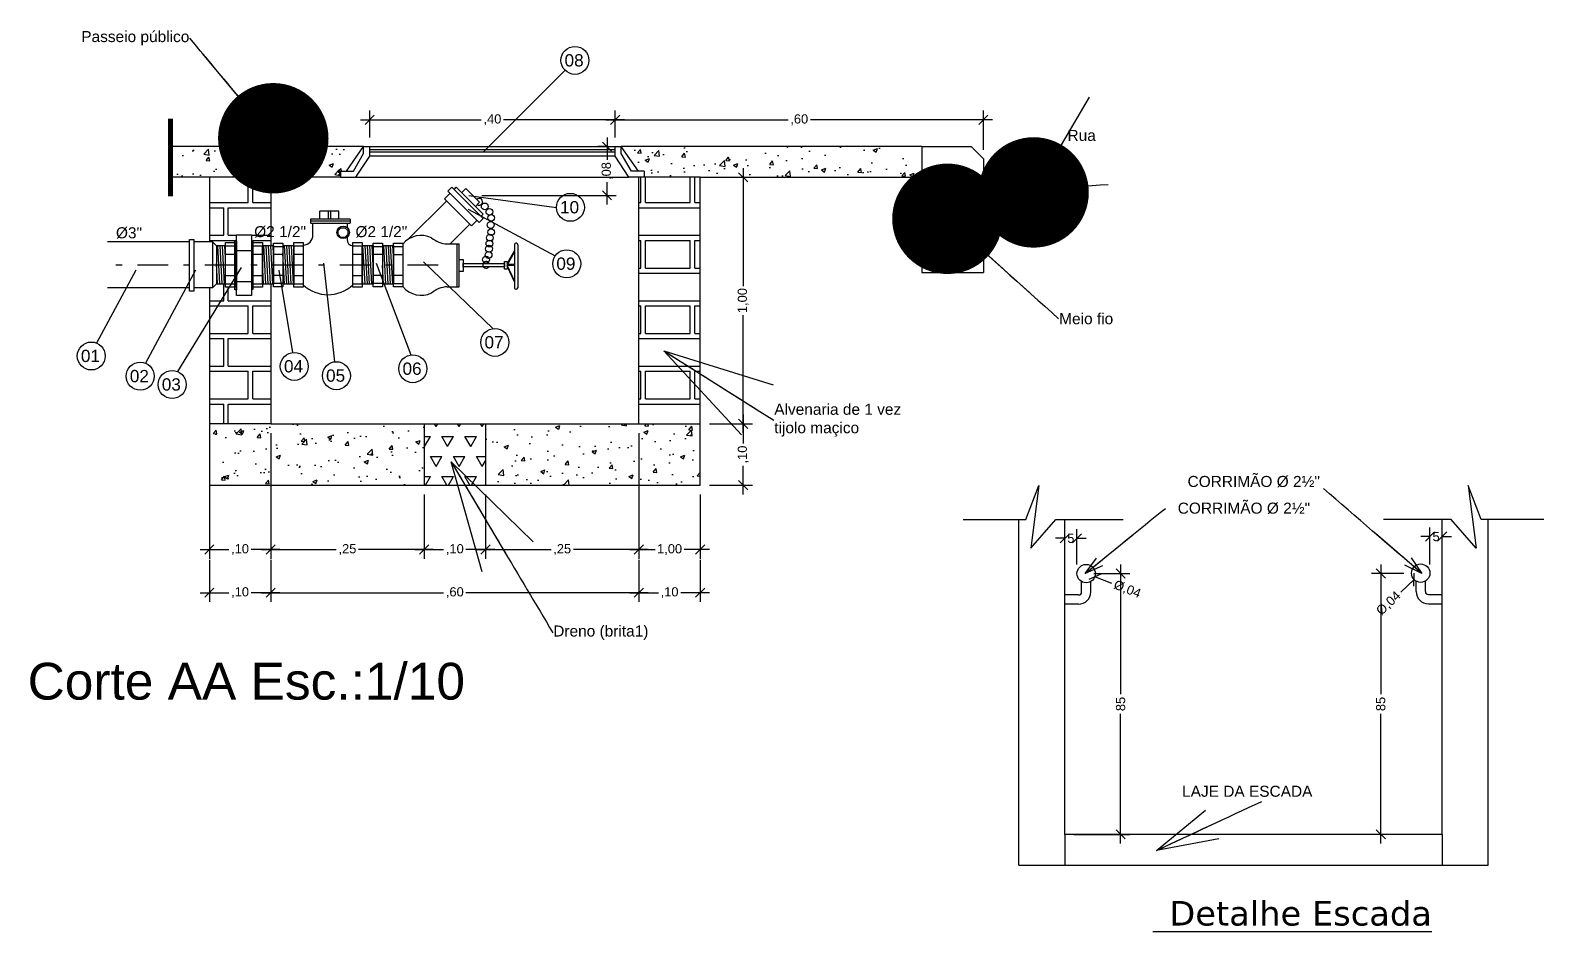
# Model space of a CAD drawing. Extents: x -120 to 1117, y 5 to 675.
# Drawn here: x 35.54 to 60.21, y 153.05 to 167.74 of the extents above; entities that cross this region are included whole.
import ezdxf
from ezdxf.enums import TextEntityAlignment as Align

# ---------------------------------------------------------------- set-up
doc = ezdxf.new("R2010")
doc.units = 0
doc.header["$MEASUREMENT"] = 0
doc.linetypes.add('DASHDOT', pattern=[1, 0.5, -0.25, 0, -0.25])
doc.layers.get('0').update_dxf_attribs({"linetype": 'CONTINUOUS'})
doc.layers.get('DEFPOINTS').update_dxf_attribs({"linetype": 'CONTINUOUS'})
for name, color, linetype in [('15', 7, 'CONTINUOUS'), ('30', 7, 'CONTINUOUS'), ('cota', 1, 'CONTINUOUS'), ('PAREDES', 2, 'CONTINUOUS'), ('texto', 7, 'CONTINUOUS'), ('TEXTOS', 7, 'CONTINUOUS')]:
    doc.layers.add(name, color=color, linetype=linetype)
doc.styles.add('ARIAL', font='arial.ttf')
doc.styles.get("Standard").update_dxf_attribs({"font": 'arial.ttf'})
doc.styles.add('VERDANA', font='verdana.ttf')
doc.dimstyles.new('COT', dxfattribs={"dimtxt": 0.15, "dimasz": 0.15, "dimexe": 0.15, "dimexo": 0.15, "dimgap": 0.05, "dimtad": 0, "dimzin": 4, "dimtxsty": 'ARIAL', "dimblk": 'OBLIQUE', "dimcen": 0, "dimdle": 0.15, "dimclrd": 256, "dimclre": 256, "dimclrt": 4, "dimazin": 0, "dimtfac": 1.5, "dimtix": 1, "dimtofl": 0, "dimtmove": 1, "dimatfit": 3, "dimldrblk": 'OPEN30', "dimfxl": 0, "dimtolj": 1, "dimtzin": 12, "dimarcsym": 0})
pattern_1 = [(50, (41.97123, 161.6053), (0.71726, -0.062752), [0.075, -0.825]), (355, (41.9712, 161.6053), (-0.13875, 0.75219), [0.06, -0.66]), (100.451, (42.031, 161.6001), (0.57851, 0.68944), [0.06374, -0.70114]), (46.184, (41.9712, 161.8053), (1.06724, -0.16552), [0.1125, -1.2375]), (96.636, (42.0602, 161.7915), (0.93466, 0.97412), [0.09561, -1.05171]), (351.184, (41.9712, 161.8053), (0.93466, 0.97412), [0.09, -0.99]), (21, (42.07123, 161.7553), (0.596907, -0.40262), [0.075, -0.825]), (326, (42.0712, 161.7553), (0.243315, 0.72515), [0.06, -0.66]), (71.451, (42.121, 161.72176), (0.84022, 0.32253), [0.06374, -0.70114]), (37.5, (41.97123, 161.6053), (0.01216, 0.332894), [0, -0.652, 0, -0.67, 0, -0.6625]), (7.5, (41.97123, 161.6053), (0.26307, 0.394412), [0, -0.382, 0, -0.637, 0, -0.2525]), (327.5, (41.74823, 161.6053), (0.5338224, -0.022555), [0, -0.25, 0, -0.78, 0, -1.035]), (317.5, (41.64823, 161.6053), (0.583186, 0.100105), [0, -0.325, 0, -0.518, 0, -0.735])]
pattern_2 = [(93, (41.97123, 162.265035), (-0.0374486, -0.0019626), [])]

# ---------------------------------------------------------------- blocks, each defined once
blk = doc.blocks.new('_Oblique')
at = {"color": 0, "linetype": 'ByBlock', "lineweight": -2}
blk.add_line((-0.5, -0.5), (0.5, 0.5), dxfattribs=at)
blk = doc.blocks.new('*D971')
at = {"layer": 'cota', "lineweight": -2, "transparency": 16777216}
blk.add_line((57.878, 158.582), (58.096, 158.789), dxfattribs=at)
at = {"layer": 'DEFPOINTS', "color": 0, "transparency": 16777216}
for p in [(58.313, 158.996), (58.096, 158.789)]:
    blk.add_point(p, dxfattribs=at)
at = {"layer": 'cota', "lineweight": -2, "transparency": 16777216, "xscale": 0.15, "yscale": 0.15, "zscale": 0.15, "rotation": 43.6388257195136}
blk.add_blockref('_Oblique', (58.096, 158.789), dxfattribs=at)
at = {"layer": 'cota', "color": 4, "transparency": 16777216, "insert": (57.685, 158.397), "char_height": 0.15, "attachment_point": 5, "rotation": 43.6388, "style": 'ARIAL'}
blk.add_mtext('\\A1;%%C,04', dxfattribs=at)
blk = doc.blocks.new('_Open30')
at = {"color": 0, "linetype": 'ByBlock', "lineweight": -2}
for p, q in [((-1, 0.268), (0, 0)), ((0, 0), (-1, -0.268)), ((0, 0), (-1, 0))]:
    blk.add_line(p, q, dxfattribs=at)
blk = doc.blocks.new('*D972')
at = {"layer": 'cota', "lineweight": -2, "transparency": 16777216}
for p, q in [((58.354, 159.036), (58.354, 159.639)), ((58.554, 159.111), (58.554, 159.639)), ((58.354, 159.489), (58.204, 159.489)), ((58.554, 159.489), (58.704, 159.489))]:
    blk.add_line(p, q, dxfattribs=at)
at = {"layer": 'DEFPOINTS', "color": 0, "transparency": 16777216}
for p in [(58.354, 159.489), (58.354, 158.886), (58.554, 158.961)]:
    blk.add_point(p, dxfattribs=at)
at = {"layer": 'cota', "lineweight": -2, "transparency": 16777216, "xscale": 0.15, "yscale": 0.15, "zscale": 0.15}
blk.add_blockref('_Oblique', (58.354, 159.489), dxfattribs=at)
at = {"layer": 'cota', "lineweight": -2, "transparency": 16777216, "xscale": 0.15, "yscale": 0.15, "zscale": 0.15, "rotation": 180}
blk.add_blockref('_Oblique', (58.554, 159.489), dxfattribs=at)
at = {"layer": 'cota', "color": 4, "transparency": 16777216, "insert": (58.454, 159.489), "char_height": 0.15, "attachment_point": 5, "style": 'ARIAL'}
blk.add_mtext('\\A1;5', dxfattribs=at)
blk = doc.blocks.new('*D973')
at = {"layer": 'cota', "lineweight": -2, "transparency": 16777216}
for p, q in [((57.928, 158.886), (57.402, 158.886)), ((57.552, 159.036), (57.552, 156.92)), ((57.552, 154.486), (57.552, 156.603)), ((58.403, 154.636), (57.402, 154.636))]:
    blk.add_line(p, q, dxfattribs=at)
at = {"layer": 'DEFPOINTS', "color": 0, "transparency": 16777216}
for p in [(57.552, 158.886), (58.078, 158.886), (58.553, 154.636)]:
    blk.add_point(p, dxfattribs=at)
at = {"layer": 'cota', "lineweight": -2, "transparency": 16777216, "xscale": 0.15, "yscale": 0.15, "zscale": 0.15}
for p, rotation in [((57.552, 158.886), 90), ((57.552, 154.636), 270)]:
    blk.add_blockref('_Oblique', p, dxfattribs=dict(at, rotation=rotation))
at = {"layer": 'cota', "color": 4, "transparency": 16777216, "insert": (57.552, 156.761), "char_height": 0.15, "attachment_point": 5, "rotation": 90, "style": 'ARIAL'}
blk.add_mtext('\\A1;85', dxfattribs=at)
blk = doc.blocks.new('*D974')
at = {"layer": 'cota', "lineweight": -2, "transparency": 16777216}
for p, q in [((52.878, 158.886), (53.463, 158.886)), ((53.313, 159.036), (53.313, 156.92)), ((53.313, 154.486), (53.313, 156.603)), ((52.553, 154.636), (53.463, 154.636))]:
    blk.add_line(p, q, dxfattribs=at)
at = {"layer": 'DEFPOINTS', "color": 0, "transparency": 16777216}
for p in [(52.728, 158.886), (53.313, 158.886), (52.403, 154.636)]:
    blk.add_point(p, dxfattribs=at)
at = {"layer": 'cota', "lineweight": -2, "transparency": 16777216, "xscale": 0.15, "yscale": 0.15, "zscale": 0.15}
for p, rotation in [((53.313, 158.886), 90), ((53.313, 154.636), 270)]:
    blk.add_blockref('_Oblique', p, dxfattribs=dict(at, rotation=rotation))
at = {"layer": 'cota', "color": 4, "transparency": 16777216, "insert": (53.313, 156.761), "char_height": 0.15, "attachment_point": 5, "rotation": 90, "style": 'ARIAL'}
blk.add_mtext('\\A1;85', dxfattribs=at)
blk = doc.blocks.new('*D975')
at = {"layer": 'cota', "lineweight": -2, "transparency": 16777216}
blk.add_line((53.17, 158.722), (52.891, 158.832), dxfattribs=at)
at = {"layer": 'DEFPOINTS', "color": 0, "transparency": 16777216}
for p in [(52.612, 158.941), (52.891, 158.832)]:
    blk.add_point(p, dxfattribs=at)
at = {"layer": 'cota', "lineweight": -2, "transparency": 16777216, "xscale": 0.15, "yscale": 0.15, "zscale": 0.15, "rotation": 158.5269619943359}
blk.add_blockref('_Oblique', (52.891, 158.832), dxfattribs=at)
at = {"layer": 'cota', "color": 4, "transparency": 16777216, "insert": (53.42, 158.624), "char_height": 0.15, "attachment_point": 5, "rotation": 338.527, "style": 'ARIAL'}
blk.add_mtext('\\A1;%%C,04', dxfattribs=at)
blk = doc.blocks.new('*D976')
at = {"layer": 'cota', "lineweight": -2, "transparency": 16777216}
for p, q in [((52.403, 159.111), (52.403, 159.611)), ((52.602, 159.036), (52.602, 159.611)), ((52.403, 159.461), (52.253, 159.461)), ((52.602, 159.461), (52.752, 159.461))]:
    blk.add_line(p, q, dxfattribs=at)
at = {"layer": 'DEFPOINTS', "color": 0, "transparency": 16777216}
for p in [(52.602, 159.461), (52.403, 158.961), (52.602, 158.886)]:
    blk.add_point(p, dxfattribs=at)
at = {"layer": 'cota', "lineweight": -2, "transparency": 16777216, "xscale": 0.15, "yscale": 0.15, "zscale": 0.15}
blk.add_blockref('_Oblique', (52.403, 159.461), dxfattribs=at)
at = {"layer": 'cota', "lineweight": -2, "transparency": 16777216, "xscale": 0.15, "yscale": 0.15, "zscale": 0.15, "rotation": 180}
blk.add_blockref('_Oblique', (52.602, 159.461), dxfattribs=at)
at = {"layer": 'cota', "color": 4, "transparency": 16777216, "insert": (52.502, 159.461), "char_height": 0.15, "attachment_point": 5, "style": 'ARIAL'}
blk.add_mtext('\\A1;5', dxfattribs=at)
blk = doc.blocks.new('*D979')
at = {"layer": 'cota', "lineweight": -2, "transparency": 16777216}
for p, q in [((44.944, 165.994), (44.944, 165.629)), ((44.926, 165.844), (44.794, 165.844)), ((44.944, 164.9), (44.944, 165.264)), ((42.906, 165.05), (45.094, 165.05))]:
    blk.add_line(p, q, dxfattribs=at)
at = {"layer": 'DEFPOINTS', "color": 0, "transparency": 16777216}
for p in [(45.076, 165.844), (42.756, 165.05), (44.944, 165.05)]:
    blk.add_point(p, dxfattribs=at)
at = {"layer": 'cota', "lineweight": -2, "transparency": 16777216, "xscale": 0.15, "yscale": 0.15, "zscale": 0.15}
for p, rotation in [((44.944, 165.844), 90), ((44.944, 165.05), 270)]:
    blk.add_blockref('_Oblique', p, dxfattribs=dict(at, rotation=rotation))
at = {"layer": 'cota', "color": 4, "transparency": 16777216, "insert": (44.944, 165.447), "char_height": 0.15, "attachment_point": 5, "rotation": 90, "style": 'ARIAL'}
blk.add_mtext('\\A1;,08', dxfattribs=at)
blk = doc.blocks.new('*D980')
at = {"layer": 'cota', "lineweight": -2, "transparency": 16777216}
for p, q in [((46.613, 161.326), (47.312, 161.326)), ((47.162, 161.476), (47.162, 161.008)), ((47.162, 160.176), (47.162, 160.644)), ((46.613, 160.326), (47.312, 160.326))]:
    blk.add_line(p, q, dxfattribs=at)
at = {"layer": 'DEFPOINTS', "color": 0, "transparency": 16777216}
for p in [(46.463, 161.326), (46.463, 160.326), (47.162, 160.326)]:
    blk.add_point(p, dxfattribs=at)
at = {"layer": 'cota', "lineweight": -2, "transparency": 16777216, "xscale": 0.15, "yscale": 0.15, "zscale": 0.15}
for p, rotation in [((47.162, 161.326), 90), ((47.162, 160.326), 270)]:
    blk.add_blockref('_Oblique', p, dxfattribs=dict(at, rotation=rotation))
at = {"layer": 'cota', "color": 4, "transparency": 16777216, "insert": (47.162, 160.826), "char_height": 0.15, "attachment_point": 5, "rotation": 90, "style": 'ARIAL'}
blk.add_mtext('\\A1;,10', dxfattribs=at)
blk = doc.blocks.new('*D981')
at = {"layer": 'cota', "lineweight": -2, "transparency": 16777216}
for p, q in [((47.162, 165.494), (47.162, 163.572)), ((46.613, 165.344), (47.312, 165.344)), ((47.162, 161.176), (47.162, 163.097)), ((46.613, 161.326), (47.312, 161.326))]:
    blk.add_line(p, q, dxfattribs=at)
at = {"layer": 'DEFPOINTS', "color": 0, "transparency": 16777216}
for p in [(46.463, 165.344), (46.463, 161.326), (47.162, 161.326)]:
    blk.add_point(p, dxfattribs=at)
at = {"layer": 'cota', "lineweight": -2, "transparency": 16777216, "xscale": 0.15, "yscale": 0.15, "zscale": 0.15}
for p, rotation in [((47.162, 165.344), 90), ((47.162, 161.326), 270)]:
    blk.add_blockref('_Oblique', p, dxfattribs=dict(at, rotation=rotation))
at = {"layer": 'cota', "color": 4, "transparency": 16777216, "insert": (47.162, 163.335), "char_height": 0.15, "attachment_point": 5, "rotation": 90, "style": 'ARIAL'}
blk.add_mtext('\\A1;1,00', dxfattribs=at)
blk = doc.blocks.new('*D982')
at = {"layer": 'cota', "lineweight": -2, "transparency": 16777216}
for p, q in [((44.926, 166.282), (47.894, 166.282)), ((45.076, 165.994), (45.076, 166.432)), ((51.226, 166.282), (48.258, 166.282)), ((51.076, 165.794), (51.076, 166.432))]:
    blk.add_line(p, q, dxfattribs=at)
at = {"layer": 'DEFPOINTS', "color": 0, "transparency": 16777216}
for p in [(51.076, 166.282), (45.076, 165.844), (51.076, 165.644)]:
    blk.add_point(p, dxfattribs=at)
at = {"layer": 'cota', "lineweight": -2, "transparency": 16777216, "xscale": 0.15, "yscale": 0.15, "zscale": 0.15, "rotation": 180}
blk.add_blockref('_Oblique', (45.076, 166.282), dxfattribs=at)
at = {"layer": 'cota', "lineweight": -2, "transparency": 16777216, "xscale": 0.15, "yscale": 0.15, "zscale": 0.15}
blk.add_blockref('_Oblique', (51.076, 166.282), dxfattribs=at)
at = {"layer": 'cota', "color": 4, "transparency": 16777216, "insert": (48.076, 166.282), "char_height": 0.15, "attachment_point": 5, "style": 'ARIAL'}
blk.add_mtext('\\A1;,60', dxfattribs=at)
blk = doc.blocks.new('*D983')
at = {"layer": 'cota', "lineweight": -2, "transparency": 16777216}
for p, q in [((40.926, 166.282), (42.894, 166.282)), ((41.076, 165.994), (41.076, 166.432)), ((45.226, 166.282), (43.258, 166.282)), ((45.076, 165.994), (45.076, 166.432))]:
    blk.add_line(p, q, dxfattribs=at)
at = {"layer": 'DEFPOINTS', "color": 0, "transparency": 16777216}
for p in [(45.076, 166.282), (41.076, 165.844), (45.076, 165.844)]:
    blk.add_point(p, dxfattribs=at)
at = {"layer": 'cota', "lineweight": -2, "transparency": 16777216, "xscale": 0.15, "yscale": 0.15, "zscale": 0.15, "rotation": 180}
blk.add_blockref('_Oblique', (41.076, 166.282), dxfattribs=at)
at = {"layer": 'cota', "lineweight": -2, "transparency": 16777216, "xscale": 0.15, "yscale": 0.15, "zscale": 0.15}
blk.add_blockref('_Oblique', (45.076, 166.282), dxfattribs=at)
at = {"layer": 'cota', "color": 4, "transparency": 16777216, "insert": (43.076, 166.282), "char_height": 0.15, "attachment_point": 5, "style": 'ARIAL'}
blk.add_mtext('\\A1;,40', dxfattribs=at)
blk = doc.blocks.new('*D984')
at = {"layer": 'cota', "lineweight": -2, "transparency": 16777216}
for p, q in [((45.463, 159.109), (45.463, 158.425)), ((46.463, 159.109), (46.463, 158.425)), ((45.313, 158.575), (45.781, 158.575)), ((46.613, 158.575), (46.145, 158.575))]:
    blk.add_line(p, q, dxfattribs=at)
at = {"layer": 'DEFPOINTS', "color": 0, "transparency": 16777216}
for p in [(45.463, 159.259), (46.463, 159.259), (46.463, 158.575)]:
    blk.add_point(p, dxfattribs=at)
at = {"layer": 'cota', "lineweight": -2, "transparency": 16777216, "xscale": 0.15, "yscale": 0.15, "zscale": 0.15, "rotation": 180}
blk.add_blockref('_Oblique', (45.463, 158.575), dxfattribs=at)
at = {"layer": 'cota', "lineweight": -2, "transparency": 16777216, "xscale": 0.15, "yscale": 0.15, "zscale": 0.15}
blk.add_blockref('_Oblique', (46.463, 158.575), dxfattribs=at)
at = {"layer": 'cota', "color": 4, "transparency": 16777216, "insert": (45.963, 158.575), "char_height": 0.15, "attachment_point": 5, "style": 'ARIAL'}
blk.add_mtext('\\A1;,10', dxfattribs=at)
blk = doc.blocks.new('*D985')
at = {"layer": 'cota', "lineweight": -2, "transparency": 16777216}
for p, q in [((39.463, 159.109), (39.463, 158.425)), ((45.463, 159.109), (45.463, 158.425)), ((39.313, 158.575), (42.281, 158.575)), ((45.613, 158.575), (42.645, 158.575))]:
    blk.add_line(p, q, dxfattribs=at)
at = {"layer": 'DEFPOINTS', "color": 0, "transparency": 16777216}
for p in [(39.463, 159.259), (45.463, 159.259), (45.463, 158.575)]:
    blk.add_point(p, dxfattribs=at)
at = {"layer": 'cota', "lineweight": -2, "transparency": 16777216, "xscale": 0.15, "yscale": 0.15, "zscale": 0.15, "rotation": 180}
blk.add_blockref('_Oblique', (39.463, 158.575), dxfattribs=at)
at = {"layer": 'cota', "lineweight": -2, "transparency": 16777216, "xscale": 0.15, "yscale": 0.15, "zscale": 0.15}
blk.add_blockref('_Oblique', (45.463, 158.575), dxfattribs=at)
at = {"layer": 'cota', "color": 4, "transparency": 16777216, "insert": (42.463, 158.575), "char_height": 0.15, "attachment_point": 5, "style": 'ARIAL'}
blk.add_mtext('\\A1;,60', dxfattribs=at)
blk = doc.blocks.new('*D986')
at = {"layer": 'cota', "lineweight": -2, "transparency": 16777216}
for p, q in [((38.463, 159.109), (38.463, 158.425)), ((39.463, 159.109), (39.463, 158.425)), ((38.313, 158.575), (38.781, 158.575)), ((39.613, 158.575), (39.145, 158.575))]:
    blk.add_line(p, q, dxfattribs=at)
at = {"layer": 'DEFPOINTS', "color": 0, "transparency": 16777216}
for p in [(38.463, 159.259), (39.463, 159.259), (39.463, 158.575)]:
    blk.add_point(p, dxfattribs=at)
at = {"layer": 'cota', "lineweight": -2, "transparency": 16777216, "xscale": 0.15, "yscale": 0.15, "zscale": 0.15, "rotation": 180}
blk.add_blockref('_Oblique', (38.463, 158.575), dxfattribs=at)
at = {"layer": 'cota', "lineweight": -2, "transparency": 16777216, "xscale": 0.15, "yscale": 0.15, "zscale": 0.15}
blk.add_blockref('_Oblique', (39.463, 158.575), dxfattribs=at)
at = {"layer": 'cota', "color": 4, "transparency": 16777216, "insert": (38.963, 158.575), "char_height": 0.15, "attachment_point": 5, "style": 'ARIAL'}
blk.add_mtext('\\A1;,10', dxfattribs=at)
blk = doc.blocks.new('*D987')
at = {"layer": 'cota', "lineweight": -2, "transparency": 16777216}
for p, q in [((45.463, 161.176), (45.463, 159.127)), ((46.463, 160.176), (46.463, 159.127)), ((45.313, 159.277), (45.726, 159.277)), ((46.613, 159.277), (46.201, 159.277))]:
    blk.add_line(p, q, dxfattribs=at)
at = {"layer": 'DEFPOINTS', "color": 0, "transparency": 16777216}
for p in [(45.463, 161.326), (46.463, 160.326), (46.463, 159.277)]:
    blk.add_point(p, dxfattribs=at)
at = {"layer": 'cota', "lineweight": -2, "transparency": 16777216, "xscale": 0.15, "yscale": 0.15, "zscale": 0.15, "rotation": 180}
blk.add_blockref('_Oblique', (45.463, 159.277), dxfattribs=at)
at = {"layer": 'cota', "lineweight": -2, "transparency": 16777216, "xscale": 0.15, "yscale": 0.15, "zscale": 0.15}
blk.add_blockref('_Oblique', (46.463, 159.277), dxfattribs=at)
at = {"layer": 'cota', "color": 4, "transparency": 16777216, "insert": (45.963, 159.277), "char_height": 0.15, "attachment_point": 5, "style": 'ARIAL'}
blk.add_mtext('\\A1;1,00', dxfattribs=at)
blk = doc.blocks.new('*D988')
at = {"layer": 'cota', "lineweight": -2, "transparency": 16777216}
for p, q in [((45.463, 161.176), (45.463, 159.127)), ((42.963, 160.176), (42.963, 159.127)), ((42.813, 159.277), (44.031, 159.277)), ((45.613, 159.277), (44.396, 159.277))]:
    blk.add_line(p, q, dxfattribs=at)
at = {"layer": 'DEFPOINTS', "color": 0, "transparency": 16777216}
for p in [(45.463, 161.326), (42.963, 160.326), (45.463, 159.277)]:
    blk.add_point(p, dxfattribs=at)
at = {"layer": 'cota', "lineweight": -2, "transparency": 16777216, "xscale": 0.15, "yscale": 0.15, "zscale": 0.15, "rotation": 180}
blk.add_blockref('_Oblique', (42.963, 159.277), dxfattribs=at)
at = {"layer": 'cota', "lineweight": -2, "transparency": 16777216, "xscale": 0.15, "yscale": 0.15, "zscale": 0.15}
blk.add_blockref('_Oblique', (45.463, 159.277), dxfattribs=at)
at = {"layer": 'cota', "color": 4, "transparency": 16777216, "insert": (44.213, 159.277), "char_height": 0.15, "attachment_point": 5, "style": 'ARIAL'}
blk.add_mtext('\\A1;,25', dxfattribs=at)
blk = doc.blocks.new('*D989')
at = {"layer": 'cota', "lineweight": -2, "transparency": 16777216}
for p, q in [((41.963, 160.176), (41.963, 159.127)), ((42.963, 160.176), (42.963, 159.127)), ((41.813, 159.277), (42.281, 159.277)), ((43.113, 159.277), (42.645, 159.277))]:
    blk.add_line(p, q, dxfattribs=at)
at = {"layer": 'DEFPOINTS', "color": 0, "transparency": 16777216}
for p in [(41.963, 160.326), (42.963, 160.326), (42.963, 159.277)]:
    blk.add_point(p, dxfattribs=at)
at = {"layer": 'cota', "lineweight": -2, "transparency": 16777216, "xscale": 0.15, "yscale": 0.15, "zscale": 0.15, "rotation": 180}
blk.add_blockref('_Oblique', (41.963, 159.277), dxfattribs=at)
at = {"layer": 'cota', "lineweight": -2, "transparency": 16777216, "xscale": 0.15, "yscale": 0.15, "zscale": 0.15}
blk.add_blockref('_Oblique', (42.963, 159.277), dxfattribs=at)
at = {"layer": 'cota', "color": 4, "transparency": 16777216, "insert": (42.463, 159.277), "char_height": 0.15, "attachment_point": 5, "style": 'ARIAL'}
blk.add_mtext('\\A1;,10', dxfattribs=at)
blk = doc.blocks.new('*D990')
at = {"layer": 'cota', "lineweight": -2, "transparency": 16777216}
for p, q in [((39.463, 161.176), (39.463, 159.127)), ((41.963, 160.176), (41.963, 159.127)), ((39.313, 159.277), (40.531, 159.277)), ((42.113, 159.277), (40.896, 159.277))]:
    blk.add_line(p, q, dxfattribs=at)
at = {"layer": 'DEFPOINTS', "color": 0, "transparency": 16777216}
for p in [(39.463, 161.326), (41.963, 160.326), (41.963, 159.277)]:
    blk.add_point(p, dxfattribs=at)
at = {"layer": 'cota', "lineweight": -2, "transparency": 16777216, "xscale": 0.15, "yscale": 0.15, "zscale": 0.15, "rotation": 180}
blk.add_blockref('_Oblique', (39.463, 159.277), dxfattribs=at)
at = {"layer": 'cota', "lineweight": -2, "transparency": 16777216, "xscale": 0.15, "yscale": 0.15, "zscale": 0.15}
blk.add_blockref('_Oblique', (41.963, 159.277), dxfattribs=at)
at = {"layer": 'cota', "color": 4, "transparency": 16777216, "insert": (40.713, 159.277), "char_height": 0.15, "attachment_point": 5, "style": 'ARIAL'}
blk.add_mtext('\\A1;,25', dxfattribs=at)
blk = doc.blocks.new('*D991')
at = {"layer": 'cota', "lineweight": -2, "transparency": 16777216}
for p, q in [((38.463, 161.176), (38.463, 159.127)), ((39.463, 161.176), (39.463, 159.127)), ((38.313, 159.277), (38.781, 159.277)), ((39.613, 159.277), (39.145, 159.277))]:
    blk.add_line(p, q, dxfattribs=at)
at = {"layer": 'DEFPOINTS', "color": 0, "transparency": 16777216}
for p in [(38.463, 161.326), (39.463, 161.326), (39.463, 159.277)]:
    blk.add_point(p, dxfattribs=at)
at = {"layer": 'cota', "lineweight": -2, "transparency": 16777216, "xscale": 0.15, "yscale": 0.15, "zscale": 0.15, "rotation": 180}
blk.add_blockref('_Oblique', (38.463, 159.277), dxfattribs=at)
at = {"layer": 'cota', "lineweight": -2, "transparency": 16777216, "xscale": 0.15, "yscale": 0.15, "zscale": 0.15}
blk.add_blockref('_Oblique', (39.463, 159.277), dxfattribs=at)
at = {"layer": 'cota', "color": 4, "transparency": 16777216, "insert": (38.963, 159.277), "char_height": 0.15, "attachment_point": 5, "style": 'ARIAL'}
blk.add_mtext('\\A1;,10', dxfattribs=at)

msp = doc.modelspace()

# ---------------------------------------------------------------- hatches: boundary and pattern name
at = {"linetype": 'Continuous'}
h = msp.add_hatch(dxfattribs=at)
h.set_pattern_fill('AR-CONC', color=4, scale=0.1, style=0)
h.set_pattern_definition(pattern_1)
h.paths.add_polyline_path([(37.831, 165.844), (37.831, 165.344), (40.602, 165.344), (40.602, 165.444), (40.697, 165.444), (40.976, 165.844)])
h.paths.add_polyline_path([(45.176, 165.844), (45.456, 165.444), (45.551, 165.444), (45.551, 165.344), (46.463, 165.344), (50.076, 165.344), (50.076, 165.844)])
h = msp.add_hatch(dxfattribs=at)
h.set_pattern_fill('AR-BRELM', color=4, scale=0.2, style=0)
h.set_pattern_definition([(0, (41.9712, 162.265), (0, 1.0668), [1.525, -0.075]), (0, (41.9712, 162.715), (0, 1.0668), [1.525, -0.075]), (0, (42.3712, 162.7984), (0, 1.0668), [0.725, -0.075]), (0, (42.3712, 163.2484), (0, 1.0668), [0.725, -0.075]), (90, (41.9712, 162.265), (-1.6, 1e-16), [0.45, -0.6168]), (90, (41.8962, 162.265), (-1.6, 1e-16), [0.45, -0.6168]), (90, (42.3712, 162.7984), (-0.8, 5e-17), [0.45, -0.6168]), (90, (42.2962, 162.7984), (-0.8, 5e-17), [0.45, -0.6168])])
h.paths.add_polyline_path([(39.463, 163.601), (39.329, 163.601), (39.329, 163.741), (39.176, 163.741), (39.176, 163.519), (39.148, 163.519), (39.148, 163.419), (38.906, 163.419), (38.906, 163.508), (38.879, 163.508), (38.879, 163.552), (38.724, 163.552), (38.724, 163.606), (38.579, 163.606), (38.513, 163.541), (38.463, 163.541), (38.463, 161.326), (39.463, 161.326)])
h.paths.add_polyline_path([(39.463, 165.344), (38.463, 165.344), (38.463, 164.292), (38.513, 164.292), (38.579, 164.226), (38.724, 164.226), (38.724, 164.28), (38.879, 164.28), (38.879, 164.311), (38.906, 164.311), (38.906, 164.406), (39.148, 164.406), (39.148, 164.306), (39.176, 164.306), (39.176, 164.281), (39.329, 164.281), (39.329, 164.233), (39.463, 164.233)])
h.paths.add_polyline_path([(45.463, 161.326), (46.463, 161.326), (46.463, 165.344), (45.463, 165.344)])
h = msp.add_hatch(dxfattribs=at)
h.set_pattern_fill('ANSI31', color=4, scale=0.3, angle=48, style=0)
h.set_pattern_definition(pattern_2)
h.paths.add_polyline_path([(38.579, 163.606), (38.724, 163.606), (38.724, 164.226), (38.579, 164.226)])
h.paths.add_polyline_path([(39.839, 164.233), (39.659, 164.233), (39.659, 163.601), (39.839, 163.601)])
h.paths.add_polyline_path([(41.464, 164.233), (41.284, 164.233), (41.284, 163.601), (41.464, 163.601)])
h = msp.add_hatch(dxfattribs=at)
h.set_pattern_fill('ANSI31', color=4, scale=0.3, angle=48, style=0)
h.set_pattern_definition(pattern_2)
h.paths.add_polyline_path([(39.329, 164.233), (39.51, 164.233), (39.51, 163.601), (39.329, 163.601)])
h.paths.add_polyline_path([(40.954, 164.233), (41.134, 164.233), (41.134, 163.601), (40.954, 163.601)])
edge = h.paths.add_edge_path(flags=17)
edge.add_line((41.134, 163.601), (40.954, 163.601))
h = msp.add_hatch(dxfattribs=at)
h.set_pattern_fill('AR-CONC', color=4, scale=0.1, style=0)
h.set_pattern_definition(pattern_1)
h.paths.add_polyline_path([(41.963, 160.326), (41.963, 161.326), (39.463, 161.326), (38.463, 161.326), (38.463, 160.326)])
h.paths.add_polyline_path([(42.963, 161.326), (42.963, 160.326), (46.463, 160.326), (46.463, 161.326), (45.463, 161.326)])
h = msp.add_hatch(dxfattribs=at)
h.set_pattern_fill('TRIANG', color=4, style=0)
h.set_pattern_definition([(60, (41.97123, 161.6053), (-0.1875, 0.32476), [0.1875, -0.1875]), (120, (41.97123, 161.6053), (-0.375, 2e-10), [0.1875, -0.1875]), (0, (41.87748, 161.7677), (0.1875, 0.32476), [0.1875, -0.1875])])
h.paths.add_polyline_path([(42.963, 161.326), (41.963, 161.326), (41.963, 160.326), (42.963, 160.326)])

# ---------------------------------------------------------------- linework, layer by layer
at = {"color": 5, "linetype": 'Continuous'}
for p, q in [((42.926, 165.755), (44.26, 167.088)), ((42.692, 165.047), (44.119, 164.855)), ((42.682, 164.827), (44.1, 164.066)), ((37.263, 163.831), (36.624, 162.643)), ((38.237, 163.831), (37.421, 162.314)), ((38.984, 163.876), (37.942, 162.178)), ((39.596, 163.831), (39.816, 162.489)), ((40.321, 163.944), (40.502, 162.337)), ((41.181, 163.944), (41.748, 162.45)), ((41.952, 163.967), (43.084, 162.88))]:
    msp.add_line(p, q, dxfattribs=at)
at = {"color": 2, "linetype": 'Continuous'}
for p, q in [((40.976, 165.844), (37.831, 165.844)), ((50.076, 165.844), (45.176, 165.844)), ((40.602, 165.344), (37.831, 165.344)), ((38.463, 165.344), (38.463, 164.292)), ((39.463, 165.344), (39.463, 164.233)), ((45.463, 161.326), (45.463, 165.344)), ((46.463, 165.344), (45.551, 165.344)), ((46.463, 165.344), (50.076, 165.344)), ((46.463, 160.326), (46.463, 165.344)), ((38.463, 163.541), (38.463, 160.326)), ((39.463, 163.601), (39.463, 161.326)), ((39.463, 161.326), (38.463, 161.326)), ((39.463, 161.326), (45.463, 161.326)), ((41.963, 161.326), (41.963, 160.326)), ((42.963, 161.326), (42.963, 160.326)), ((45.463, 161.326), (46.463, 161.326)), ((38.463, 160.326), (46.463, 160.326))]:
    msp.add_line(p, q, dxfattribs=at)
at = {"color": 6, "linetype": 'Continuous'}
for p, q in [((40.697, 165.444), (40.976, 165.844)), ((40.976, 165.844), (41.076, 165.844)), ((40.976, 165.731), (40.976, 165.844)), ((41.076, 165.689), (41.076, 165.844)), ((45.076, 165.79), (41.076, 165.79)), ((45.076, 165.754), (41.076, 165.754)), ((45.076, 165.844), (45.176, 165.844)), ((45.076, 165.689), (45.076, 165.844)), ((45.176, 165.731), (45.176, 165.844)), ((45.456, 165.444), (45.176, 165.844)), ((40.81, 165.444), (40.976, 165.731)), ((40.851, 165.344), (41.076, 165.689)), ((45.301, 165.344), (45.076, 165.689)), ((45.343, 165.444), (45.176, 165.731)), ((40.602, 165.444), (40.81, 165.444)), ((40.602, 165.444), (40.602, 165.344)), ((40.602, 165.344), (40.851, 165.344)), ((45.551, 165.344), (45.301, 165.344)), ((45.551, 165.444), (45.343, 165.444)), ((45.551, 165.444), (45.551, 165.344))]:
    msp.add_line(p, q, dxfattribs=at)
at = {"color": 4, "linetype": 'Continuous'}
for p, q in [((41.076, 165.844), (45.076, 165.844)), ((45.076, 165.689), (41.076, 165.689)), ((40.851, 165.344), (45.301, 165.344))]:
    msp.add_line(p, q, dxfattribs=at)
at = {"linetype": 'Continuous'}
for p, q in [((50.076, 165.844), (50.876, 165.844)), ((50.076, 165.844), (50.076, 163.792)), ((50.876, 165.844), (50.876, 165.844)), ((51.076, 165.644), (50.876, 165.844)), ((51.076, 165.644), (51.076, 163.792)), ((50.076, 163.792), (51.076, 163.792))]:
    msp.add_line(p, q, dxfattribs=at)
at = {"color": 4, "linetype": 'DASHDOT'}
msp.add_line((42.191, 163.911), (36.804, 163.911), dxfattribs=at)
at = {"linetype": 'DASHDOT', "const_width": 0.08}
msp.add_lwpolyline([(37.831, 165.037), (37.831, 166.298)], dxfattribs=at)
at = {"color": 5, "linetype": 'Continuous'}
for centre in [(44.42, 167.25), (44.347, 164.855), (44.287, 163.935), (43.116, 162.654), (36.539, 162.432), (37.336, 162.103), (39.847, 162.263), (40.533, 162.111), (41.779, 162.224), (37.857, 161.967)]:
    msp.add_circle(centre, 0.228, dxfattribs=at)
at = {"linetype": 'Continuous'}
msp.add_arc((53.497, 157.47), 7.761, 92.852, 108.1774, dxfattribs=at)
at = {"layer": '15', "color": 2, "linetype": 'Continuous'}
for points in [[(39.329, 164.233), (39.51, 164.233), (39.51, 163.601), (39.329, 163.601)], [(40.954, 164.233), (41.134, 164.233), (41.134, 163.601), (40.954, 163.601)]]:
    msp.add_lwpolyline(points, close=True, dxfattribs=at)
at = {"layer": '30', "color": 6, "linetype": 'Continuous'}
for p, q in [((42.294, 164.992), (42.384, 165.081)), ((42.348, 165.116), (42.414, 165.183)), ((42.858, 164.606), (42.348, 165.116)), ((42.925, 164.673), (42.414, 165.183)), ((42.451, 165.148), (42.486, 165.183)), ((42.925, 164.744), (42.486, 165.183)), ((42.577, 165.095), (42.644, 165.161)), ((42.644, 165.161), (42.867, 164.939)), ((40.261, 164.661), (40.261, 164.793)), ((40.571, 164.793), (40.261, 164.793)), ((40.399, 164.793), (40.399, 164.661)), ((40.439, 164.793), (40.439, 164.661)), ((40.571, 164.661), (40.571, 164.793)), ((41.704, 164.335), (42.328, 164.958)), ((42.294, 164.992), (42.733, 164.552)), ((42.867, 164.939), (42.799, 164.867)), ((40.109, 164.661), (40.109, 164.595)), ((40.759, 164.661), (40.109, 164.661)), ((40.759, 164.628), (40.109, 164.628)), ((40.109, 164.595), (40.759, 164.595)), ((40.149, 164.395), (40.149, 164.595)), ((40.707, 164.595), (40.707, 164.524)), ((40.759, 164.661), (40.759, 164.595)), ((42.392, 164.264), (42.707, 164.579)), ((42.821, 164.64), (42.733, 164.552)), ((42.925, 164.673), (42.858, 164.606)), ((42.925, 164.744), (42.888, 164.707)), ((38.14, 164.292), (36.804, 164.292)), ((38.513, 164.292), (38.208, 164.292)), ((38.513, 164.292), (38.513, 163.541)), ((38.579, 164.226), (38.513, 164.292)), ((40.707, 164.363), (40.707, 164.333)), ((38.579, 164.226), (38.579, 163.606)), ((38.724, 164.226), (38.579, 164.226)), ((38.724, 163.606), (38.724, 164.226)), ((38.725, 164.226), (38.878, 164.226)), ((38.725, 164.094), (38.878, 164.094)), ((38.905, 164.15), (39.148, 164.15)), ((39.177, 164.227), (39.329, 164.227)), ((39.177, 164.094), (39.329, 164.094)), ((39.329, 164.233), (39.329, 163.601)), ((39.329, 164.233), (39.51, 164.233)), ((39.51, 164.218), (39.659, 164.218)), ((39.51, 164.09), (39.659, 164.09)), ((39.659, 164.233), (39.839, 164.233)), ((39.839, 164.233), (39.839, 163.601)), ((39.84, 164.227), (39.993, 164.227)), ((39.84, 164.094), (39.993, 164.094)), ((40.801, 164.227), (40.954, 164.227)), ((40.801, 164.094), (40.954, 164.094)), ((40.954, 164.233), (41.134, 164.233)), ((41.135, 164.218), (41.284, 164.218)), ((41.135, 164.09), (41.284, 164.09)), ((41.284, 164.233), (41.464, 164.233)), ((41.464, 164.233), (41.464, 163.601)), ((41.466, 164.218), (41.615, 164.218)), ((41.466, 164.089), (41.615, 164.089)), ((42.339, 164.258), (42.536, 164.259)), ((42.498, 164.259), (42.498, 163.561)), ((42.536, 163.561), (42.536, 164.259)), ((43.317, 163.932), (43.435, 164.142)), ((43.317, 163.915), (43.435, 164.124)), ((43.435, 164.242), (43.435, 163.544)), ((43.488, 164.245), (43.488, 163.541)), ((43.435, 163.924), (43.317, 163.924)), ((43.435, 163.657), (43.317, 163.912)), ((43.317, 163.912), (43.435, 163.912)), ((43.317, 163.892), (43.435, 163.637)), ((38.14, 163.541), (36.804, 163.541)), ((38.513, 163.541), (38.208, 163.541)), ((38.579, 163.606), (38.513, 163.541)), ((38.579, 163.606), (38.724, 163.606)), ((38.878, 163.74), (38.725, 163.74)), ((38.725, 163.608), (38.878, 163.608)), ((38.905, 163.646), (39.148, 163.646)), ((39.329, 163.741), (39.177, 163.741)), ((39.177, 163.609), (39.329, 163.609)), ((39.51, 163.601), (39.329, 163.601)), ((39.659, 163.746), (39.51, 163.746)), ((39.51, 163.617), (39.659, 163.617)), ((39.839, 163.601), (39.659, 163.601)), ((39.993, 163.741), (39.84, 163.741)), ((39.84, 163.609), (39.993, 163.609)), ((40.954, 163.741), (40.801, 163.741)), ((40.801, 163.609), (40.954, 163.609)), ((41.134, 163.601), (40.954, 163.601)), ((41.284, 163.745), (41.135, 163.745)), ((41.135, 163.617), (41.284, 163.617)), ((41.464, 163.601), (41.284, 163.601)), ((41.615, 163.745), (41.466, 163.745)), ((41.466, 163.616), (41.615, 163.616)), ((42.339, 163.561), (42.536, 163.561))]:
    msp.add_line(p, q, dxfattribs=at)
for points in [[(40.561, 164.476), (40.607, 164.523), (40.673, 164.523), (40.72, 164.476), (40.72, 164.41), (40.673, 164.364), (40.607, 164.364), (40.561, 164.41), (40.561, 164.476)], [(38.14, 163.49), (38.14, 164.333), (38.208, 164.333), (38.208, 163.49), (38.14, 163.49)], [(38.879, 164.311), (38.906, 164.311), (38.906, 163.508), (38.879, 163.508), (38.879, 164.311)], [(38.906, 164.406), (39.148, 164.406), (39.148, 163.419), (38.906, 163.419), (38.906, 164.406)], [(39.176, 164.306), (39.148, 164.306), (39.148, 163.519), (39.176, 163.519), (39.176, 164.306)], [(42.536, 164.006), (42.597, 164.006), (42.597, 163.807), (42.536, 163.807), (42.536, 164.006)], [(42.597, 163.937), (43.271, 163.937), (43.271, 163.886), (42.597, 163.886), (42.597, 163.937)], [(43.271, 163.973), (43.317, 163.973), (43.317, 163.845), (43.271, 163.845), (43.271, 163.973)]]:
    msp.add_lwpolyline(points, dxfattribs=at)
for points in [[(38.724, 164.28), (38.878, 164.28), (38.878, 163.552), (38.724, 163.552)], [(39.176, 164.281), (39.329, 164.281), (39.329, 163.552), (39.176, 163.552)], [(39.51, 164.272), (39.659, 164.272), (39.659, 163.562), (39.51, 163.562)], [(39.839, 164.281), (39.993, 164.281), (39.993, 163.552), (39.839, 163.552)], [(40.8, 164.281), (40.954, 164.281), (40.954, 163.552), (40.8, 163.552)], [(41.134, 164.272), (41.284, 164.272), (41.284, 163.562), (41.134, 163.562)], [(41.465, 164.271), (41.615, 164.271), (41.615, 163.562), (41.465, 163.562)]]:
    msp.add_lwpolyline(points, close=True, dxfattribs=at)
for centre, radius in [((42.951, 164.87), 0.0551), ((43.027, 164.781), 0.0551), ((40.643, 164.447), 0.102), ((43.048, 164.567), 0.0551), ((43.055, 164.684), 0.0551), ((43.027, 164.264), 0.0551), ((43.034, 164.36), 0.0551), ((43.055, 164.45), 0.0551), ((42.972, 164.002), 0.0551), ((43.013, 164.078), 0.0551), ((43.02, 164.181), 0.0551)]:
    msp.add_circle(centre, radius, dxfattribs=at)
for centre, radius, start, end in [((42.862, 164.946), 0.0551, 236.2016, 136.6849), ((39.985, 164.401), 0.164, 272.5487, 2.2917), ((40.811, 164.328), 0.103, 177.6437, 263.7719), ((41.917, 164.005), 0.392, 64.5742, 140.2387), ((42.365, 164.692), 0.435, 229.8559, 266.5154), ((43.462, 164.246), 0.0269, 356.5076, 191.9653), ((42.972, 163.919), 0.0551, 18.9942, 323.0417), ((40.397, 164.017), 0.586, 226.3762, 313.4779), ((41.917, 163.813), 0.392, 219.7613, 295.4258), ((42.365, 163.126), 0.435, 93.4846, 130.1441), ((43.462, 163.549), 0.0273, 189.5853, 344.0559)]:
    msp.add_arc(centre, radius, start, end, dxfattribs=at)
at = {"layer": 'cota', "linetype": 'Continuous'}
for p, q in [((51.769, 159.769), (51.979, 160.32)), ((51.979, 160.32), (51.85, 159.3)), ((58.976, 160.32), (59.106, 159.3)), ((59.187, 159.769), (58.976, 160.32)), ((50.747, 159.769), (51.769, 159.769)), ((51.85, 159.3), (52.255, 159.769)), ((52.255, 159.769), (53.357, 159.769)), ((58.701, 159.769), (57.599, 159.769)), ((59.106, 159.3), (58.701, 159.769)), ((60.208, 159.769), (59.187, 159.769))]:
    msp.add_line(p, q, dxfattribs=at)
at = {"layer": 'PAREDES', "linetype": 'Continuous'}
for p, q in [((51.653, 154.136), (51.653, 159.769)), ((52.403, 154.636), (52.403, 159.769)), ((58.553, 154.636), (58.553, 159.769)), ((59.303, 154.136), (59.303, 159.769)), ((52.403, 154.636), (52.403, 154.136)), ((58.553, 154.636), (52.403, 154.636)), ((58.553, 154.636), (58.553, 154.136)), ((51.653, 154.136), (59.303, 154.136))]:
    msp.add_line(p, q, dxfattribs=at)
at = {"layer": 'PAREDES', "color": 6, "linetype": 'Continuous'}
for p, q in [((52.677, 158.588), (52.677, 158.763)), ((52.827, 158.588), (52.827, 158.763)), ((58.129, 158.594), (58.129, 158.769)), ((58.279, 158.594), (58.279, 158.769)), ((58.279, 158.594), (58.279, 158.769)), ((52.627, 158.538), (52.403, 158.538)), ((52.627, 158.388), (52.403, 158.388)), ((58.329, 158.544), (58.553, 158.544)), ((58.329, 158.394), (58.553, 158.394))]:
    msp.add_line(p, q, dxfattribs=at)
for centre in [(52.752, 158.886), (58.204, 158.893)]:
    msp.add_circle(centre, 0.15, dxfattribs=at)
for centre, radius, start, end in [((52.627, 158.588), 0.05, 270, 0), ((52.627, 158.588), 0.2, 270, 0), ((58.329, 158.594), 0.2, 180, 270), ((58.329, 158.594), 0.05, 180, 270)]:
    msp.add_arc(centre, radius, start, end, dxfattribs=at)
at = {"layer": 'TEXTOS', "linetype": 'Continuous'}
msp.add_line((58.386, 153.049), (53.839, 153.049), dxfattribs=at)

# ---------------------------------------------------------------- texts
at = {"layer": 'texto', "style": 'VERDANA'}
msp.add_text('Detalhe Escada', height=0.4, dxfattribs=at).set_placement((58.386, 153.15), align=Align.RIGHT)
at = {"layer": 'texto'}
for s, insert, char_height, attachment_point in [('\\A1;Passeio público', (38.137, 167.611), 0.18, 6), ('\\C7;08', (44.252, 167.351), 0.2, 1), ('\\A1;Rua', (52.448, 166.026), 0.18, 4), ('\\C7;10', (44.178, 164.957), 0.2, 1), ('%%c3"', (36.941, 164.53), 0.18, 1), ('%%c2 1/2"', (39.194, 164.549), 0.18, 1), ('%%c2 1/2"', (40.844, 164.549), 0.18, 1), ('\\C7;09', (44.118, 164.037), 0.2, 1), ('\\A1;Meio fio', (52.312, 163.039), 0.18, 4), ('01', (36.37, 162.534), 0.2, 1), ('\\C7;07', (42.947, 162.756), 0.2, 1), ('04', (39.679, 162.365), 0.2, 1), ('06', (41.611, 162.326), 0.2, 1), ('02', (37.167, 162.205), 0.2, 1), ('03', (37.688, 162.069), 0.2, 1), ('05', (40.365, 162.213), 0.2, 1), ('\\A1;Alvenaria de 1 vez\\Ptijolo maçico', (47.669, 161.386), 0.18, 4), ('\\A1;CORRIMÃO Ø 2½"', (56.561, 160.384), 0.18, 6), ('\\A1;CORRIMÃO Ø 2½"', (54.244, 159.949), 0.18, 4), ('\\A1;Dreno (brita1)', (44.067, 157.923), 0.18, 4), ('Corte AA Esc.:1/10', (35.502, 157.432), 0.6, 1), ('\\A1;LAJE DA ESCADA', (54.315, 155.337), 0.18, 4)]:
    msp.add_mtext(s, dxfattribs=dict(at, insert=insert, char_height=char_height, attachment_point=attachment_point))

# ---------------------------------------------------------------- dimensions: what is measured, and where the dimension line sits
at = {"layer": 'cota'}
for base, p1, p2, text, picture, middle in [((45.076, 166.282), (41.076, 165.844), (45.076, 165.844), ',40', '*D983', (43.076, 166.282)), ((51.076, 166.282), (45.076, 165.844), (51.076, 165.644), ',60', '*D982', (48.076, 166.282)), ((39.463, 159.277), (38.463, 161.326), (39.463, 161.326), ',10', '*D991', (38.963, 159.277)), ((41.963, 159.277), (39.463, 161.326), (41.963, 160.326), ',25', '*D990', (40.713, 159.277)), ((45.463, 159.277), (42.963, 160.326), (45.463, 161.326), ',25', '*D988', (44.213, 159.277)), ((42.963, 159.277), (41.963, 160.326), (42.963, 160.326), ',10', '*D989', (42.463, 159.277)), ((52.602, 159.461), (52.403, 158.961), (52.602, 158.886), '5', '*D976', (52.502, 159.461)), ((58.354, 159.489), (58.554, 158.961), (58.354, 158.886), '5', '*D972', (58.454, 159.489)), ((39.463, 158.575), (38.463, 159.259), (39.463, 159.259), ',10', '*D986', (38.963, 158.575)), ((45.463, 158.575), (39.463, 159.259), (45.463, 159.259), ',60', '*D985', (42.463, 158.575)), ((46.463, 158.575), (45.463, 159.259), (46.463, 159.259), ',10', '*D984', (45.963, 158.575))]:
    dim = msp.add_linear_dim(base=base, p1=p1, p2=p2, text=text, dimstyle='COT', dxfattribs=at)
    dim.commit()
    dim.dimension.update_dxf_attribs({"geometry": picture, "text_midpoint": middle})
for base, p1, p2, text, picture, middle in [((44.944, 165.05), (45.076, 165.844), (42.756, 165.05), ',08', '*D979', (44.944, 165.447)), ((47.162, 161.326), (46.463, 165.344), (46.463, 161.326), '1,00', '*D981', (47.162, 163.335)), ((47.162, 160.326), (46.463, 161.326), (46.463, 160.326), ',10', '*D980', (47.162, 160.826)), ((53.313, 158.886), (52.403, 154.636), (52.728, 158.886), '85', '*D974', (53.313, 156.761)), ((57.552, 158.886), (58.553, 154.636), (58.078, 158.886), '85', '*D973', (57.552, 156.761))]:
    dim = msp.add_linear_dim(base=base, p1=p1, p2=p2, angle=90, text=text, dimstyle='COT', dxfattribs=at)
    dim.commit()
    dim.dimension.update_dxf_attribs({"geometry": picture, "text_midpoint": middle})
dim = msp.add_linear_dim(base=(46.463, 159.277), p1=(45.463, 161.326), p2=(46.463, 160.326), dimstyle='COT', dxfattribs=at)
dim.commit()
dim.dimension.update_dxf_attribs({"geometry": '*D987', "text_midpoint": (45.963, 159.277)})
for p1, p2, picture, middle in [((52.612, 158.941), (52.891, 158.832), '*D975', (53.42, 158.624)), ((58.313, 158.996), (58.096, 158.789), '*D971', (57.685, 158.397))]:
    dim = msp.add_diameter_dim_2p(p1=p1, p2=p2, text='%%C,04', dimstyle='COT', dxfattribs=at)
    dim.commit()
    dim.dimension.update_dxf_attribs({"geometry": picture, "text_midpoint": middle})

# ---------------------------------------------------------------- leaders
at = {"layer": 'cota', "path_type": 1}
for points, override in [([(39.505, 165.981), (38.146, 167.611)], {"dimtxt": 1.8, "dimasz": 1.8, "dimexo": 1, "dimclrd": 5, "dimclre": 5, "dimclrt": 7, "dimldrblk": 'Dot'}), ([(51.895, 165.098), (52.439, 166.026)], {"dimtxt": 1.8, "dimasz": 1.8, "dimexo": 1, "dimclrd": 5, "dimclre": 5, "dimclrt": 7, "dimldrblk": 'Dot'}), ([(50.491, 164.668), (52.303, 163.039)], {"dimtxt": 1.8, "dimasz": 1.8, "dimexo": 1, "dimclrd": 5, "dimclre": 5, "dimclrt": 7, "dimldrblk": 'Dot'}), ([(45.87, 162.518), (47.66, 161.386)], {"dimtxt": 1.8, "dimasz": 1.8, "dimdec": 0, "dimclrd": 5, "dimclre": 5, "dimclrt": 7}), ([(42.405, 160.707), (44.058, 157.923)], {"dimtxt": 1.8, "dimasz": 1.8, "dimdec": 0, "dimclrd": 5, "dimclre": 5, "dimclrt": 7}), ([(58.223, 158.886), (56.618, 160.271)], {"dimtxt": 1.8, "dimasz": 0.3, "dimdec": 1, "dimlfac": 2, "dimclrt": 7, "dimldrblk": 'Open30'}), ([(52.734, 158.886), (54.042, 159.949)], {"dimtxt": 1.8, "dimasz": 0.3, "dimdec": 1, "dimlfac": 2, "dimclrt": 7, "dimldrblk": 'Open30'}), ([(53.899, 154.374), (55.613, 155.174)], {"dimtxt": 1.8, "dimasz": 1, "dimtih": 0, "dimtoh": 0, "dimdec": 1, "dimlfac": 2, "dimclrt": 7, "dimldrblk": 'Open30'})]:
    msp.add_leader(points, dimstyle='COT', override=override, dxfattribs=at)

doc.saveas('drawing.dxf')
